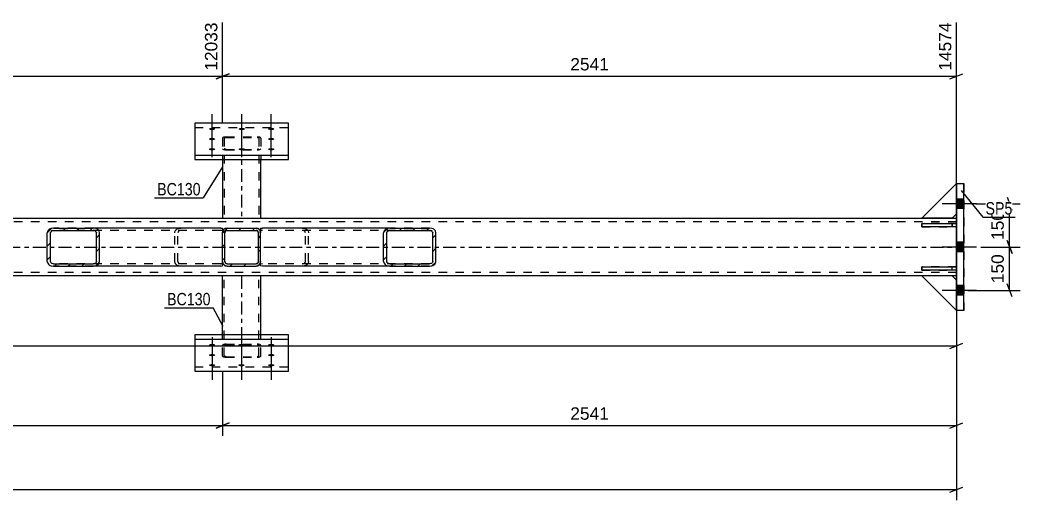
# Model space of a CAD drawing. Header units: millimetres. Extents: x -90 to 1099, y -612 to 229.
# Drawn here: x 752.7 to 983.5, y -396.7 to -285.8 of the extents above; entities that cross this region are included whole.
import ezdxf

# ---------------------------------------------------------------- set-up
doc = ezdxf.new("R2010")
doc.units = ezdxf.units.MM
doc.linetypes.add('DXK_LINE_DOT2', pattern=[3.9198, 1.9599, -1.9599])
doc.linetypes.add('DXK_LINE_DOT3', pattern=[5.9187, 2.979, -0.9799, 0.9799, -0.9799])
doc.styles.add('Arial', font='ARIAL.TTF', dxfattribs={"height": 0.2})
doc.styles.add('Arial Narrow', font='ARIALN.TTF', dxfattribs={"height": 0.2})

# ---------------------------------------------------------------- blocks, each defined once
blk = doc.blocks.new('Bolt-761555022-1799 - 1777')
at = {"linetype": 'Continuous'}
for points in [[(797.01, -360.61), (797.16, -360.62), (797.31, -360.63), (797.44, -360.66), (797.56, -360.69), (797.65, -360.74), (797.71, -360.79), (797.74, -360.84), (797.74, -360.89), (797.71, -360.94), (797.65, -360.99), (797.56, -361.03), (797.44, -361.07), (797.31, -361.09), (797.16, -361.11), (797.01, -361.11), (796.86, -361.11), (796.71, -361.09), (796.58, -361.07), (796.47, -361.03), (796.38, -360.99), (796.31, -360.94), (796.28, -360.89), (796.28, -360.84), (796.31, -360.79), (796.38, -360.74), (796.47, -360.69), (796.58, -360.66), (796.71, -360.63), (796.86, -360.62)], [(803.81, -360.61), (803.96, -360.62), (804.11, -360.63), (804.24, -360.66), (804.36, -360.69), (804.45, -360.74), (804.51, -360.79), (804.54, -360.84), (804.54, -360.89), (804.51, -360.94), (804.45, -360.99), (804.36, -361.03), (804.24, -361.07), (804.11, -361.09), (803.96, -361.11), (803.81, -361.11), (803.66, -361.11), (803.51, -361.09), (803.38, -361.07), (803.27, -361.03), (803.18, -360.99), (803.11, -360.94), (803.08, -360.89), (803.08, -360.84), (803.11, -360.79), (803.18, -360.74), (803.27, -360.69), (803.38, -360.66), (803.51, -360.63), (803.66, -360.62)], [(810.68, -360.61), (810.83, -360.62), (810.98, -360.63), (811.11, -360.66), (811.22, -360.69), (811.31, -360.74), (811.37, -360.79), (811.41, -360.84), (811.41, -360.89), (811.37, -360.94), (811.31, -360.99), (811.22, -361.03), (811.11, -361.07), (810.98, -361.09), (810.83, -361.11), (810.68, -361.11), (810.52, -361.11), (810.38, -361.09), (810.25, -361.07), (810.13, -361.03), (810.04, -360.99), (809.98, -360.94), (809.95, -360.89), (809.95, -360.84), (809.98, -360.79), (810.04, -360.74), (810.13, -360.69), (810.25, -360.66), (810.38, -360.63), (810.52, -360.62)], [(797.01, -362.96), (797.16, -362.97), (797.31, -362.98), (797.44, -363.01), (797.56, -363.04), (797.65, -363.09), (797.71, -363.13), (797.74, -363.18), (797.74, -363.24), (797.71, -363.29), (797.65, -363.34), (797.56, -363.38), (797.44, -363.41), (797.31, -363.44), (797.16, -363.46), (797.01, -363.46), (796.86, -363.46), (796.71, -363.44), (796.58, -363.41), (796.47, -363.38), (796.38, -363.34), (796.31, -363.29), (796.28, -363.24), (796.28, -363.18), (796.31, -363.13), (796.38, -363.09), (796.47, -363.04), (796.58, -363.01), (796.71, -362.98), (796.86, -362.97)], [(810.68, -362.96), (810.83, -362.97), (810.98, -362.98), (811.11, -363.01), (811.22, -363.04), (811.31, -363.09), (811.37, -363.13), (811.41, -363.18), (811.41, -363.24), (811.37, -363.29), (811.31, -363.34), (811.22, -363.38), (811.11, -363.41), (810.98, -363.44), (810.83, -363.46), (810.68, -363.46), (810.52, -363.46), (810.38, -363.44), (810.25, -363.41), (810.13, -363.38), (810.04, -363.34), (809.98, -363.29), (809.95, -363.24), (809.95, -363.18), (809.98, -363.13), (810.04, -363.09), (810.13, -363.04), (810.25, -363.01), (810.38, -362.98), (810.52, -362.97)], [(797.01, -365.29), (797.16, -365.29), (797.31, -365.31), (797.44, -365.33), (797.56, -365.37), (797.65, -365.41), (797.71, -365.46), (797.74, -365.51), (797.74, -365.56), (797.71, -365.61), (797.65, -365.66), (797.56, -365.7), (797.44, -365.74), (797.31, -365.77), (797.16, -365.78), (797.01, -365.79), (796.86, -365.78), (796.71, -365.77), (796.58, -365.74), (796.47, -365.7), (796.38, -365.66), (796.31, -365.61), (796.28, -365.56), (796.28, -365.51), (796.31, -365.46), (796.38, -365.41), (796.47, -365.37), (796.58, -365.33), (796.71, -365.31), (796.86, -365.29)], [(803.81, -365.29), (803.96, -365.29), (804.11, -365.31), (804.24, -365.33), (804.36, -365.37), (804.45, -365.41), (804.51, -365.46), (804.54, -365.51), (804.54, -365.56), (804.51, -365.61), (804.45, -365.66), (804.36, -365.7), (804.24, -365.74), (804.11, -365.77), (803.96, -365.78), (803.81, -365.79), (803.66, -365.78), (803.51, -365.77), (803.38, -365.74), (803.27, -365.7), (803.18, -365.66), (803.11, -365.61), (803.08, -365.56), (803.08, -365.51), (803.11, -365.46), (803.18, -365.41), (803.27, -365.37), (803.38, -365.33), (803.51, -365.31), (803.66, -365.29)], [(810.68, -365.29), (810.83, -365.29), (810.98, -365.31), (811.11, -365.33), (811.22, -365.37), (811.31, -365.41), (811.37, -365.46), (811.41, -365.51), (811.41, -365.56), (811.37, -365.61), (811.31, -365.66), (811.22, -365.7), (811.11, -365.74), (810.98, -365.77), (810.83, -365.78), (810.68, -365.79), (810.52, -365.78), (810.38, -365.77), (810.25, -365.74), (810.13, -365.7), (810.04, -365.66), (809.98, -365.61), (809.95, -365.56), (809.95, -365.51), (809.98, -365.46), (810.04, -365.41), (810.13, -365.37), (810.25, -365.33), (810.38, -365.31), (810.52, -365.29)]]:
    blk.add_hatch(color=1, dxfattribs=at).paths.add_polyline_path(points)
at = {"color": 1, "linetype": 'Continuous'}
for p, q in [((797.01, -359.05), (797.01, -364.25)), ((803.81, -359.05), (803.81, -364.25)), ((810.68, -359.05), (810.68, -364.25)), ((797.01, -361.39), (797.01, -366.59)), ((810.68, -361.39), (810.68, -366.59)), ((797.01, -363.72), (797.01, -368.92)), ((803.81, -363.72), (803.81, -368.92)), ((810.68, -363.72), (810.68, -368.92))]:
    blk.add_line(p, q, dxfattribs=at)
blk = doc.blocks.new('Part-761555022-1851 - 1777')
at = {"color": 2, "linetype": 'Continuous'}
for p, q in [((799.44, -358.49), (799.44, -344.91)), ((808.24, -358.49), (808.24, -344.91))]:
    blk.add_line(p, q, dxfattribs=at)
at = {"color": 7, "linetype": 'DXK_LINE_DOT2'}
for p, q in [((808.24, -344.91), (799.44, -344.91)), ((799.84, -363.43), (799.84, -344.91)), ((807.84, -363.43), (807.84, -344.91)), ((799.44, -363.43), (799.44, -358.49)), ((808.24, -363.43), (808.24, -358.49)), ((799.5, -360.86), (799.44, -360.97)), ((799.68, -360.77), (799.5, -360.86)), ((799.94, -360.71), (799.68, -360.77)), ((799.84, -360.97), (799.87, -360.91)), ((799.87, -360.91), (799.96, -360.87)), ((800.24, -360.69), (799.94, -360.71)), ((799.96, -360.87), (800.09, -360.84)), ((800.09, -360.84), (800.24, -360.83)), ((800.24, -360.69), (807.44, -360.69)), ((800.24, -360.83), (807.44, -360.83)), ((807.75, -360.71), (807.44, -360.69)), ((807.44, -360.83), (807.6, -360.84)), ((807.6, -360.84), (807.73, -360.87)), ((807.73, -360.87), (807.81, -360.91)), ((808.01, -360.77), (807.75, -360.71)), ((807.81, -360.91), (807.84, -360.97)), ((808.18, -360.86), (808.01, -360.77)), ((808.24, -360.97), (808.18, -360.86)), ((799.44, -363.43), (799.5, -363.53)), ((799.5, -363.53), (799.68, -363.62)), ((799.68, -363.62), (799.94, -363.68)), ((799.87, -363.48), (799.84, -363.43)), ((799.96, -363.53), (799.87, -363.48)), ((799.94, -363.68), (800.24, -363.7)), ((800.09, -363.56), (799.96, -363.53)), ((800.24, -363.57), (800.09, -363.56)), ((800.24, -363.57), (807.44, -363.57)), ((800.24, -363.7), (807.44, -363.7)), ((807.6, -363.56), (807.44, -363.57)), ((807.44, -363.7), (807.75, -363.68)), ((807.73, -363.53), (807.6, -363.56)), ((807.81, -363.48), (807.73, -363.53)), ((807.75, -363.68), (808.01, -363.62)), ((807.84, -363.43), (807.81, -363.48)), ((808.01, -363.62), (808.18, -363.53)), ((808.18, -363.53), (808.24, -363.43))]:
    blk.add_line(p, q, dxfattribs=at)
at = {"color": 7, "linetype": 'DXK_LINE_DOT3'}
blk.add_line((803.84, -344.91), (803.84, -362.2), dxfattribs=at)
blk = doc.blocks.new('Part-761555022-1926 - 1777')
at = {"color": 2, "linetype": 'Continuous'}
for p, q in [((814.68, -309.58), (793.01, -309.58)), ((793.01, -309.58), (793.01, -317.99)), ((814.68, -317.99), (814.68, -309.58)), ((793.01, -316.99), (814.68, -316.99)), ((793.01, -317.99), (814.68, -317.99))]:
    blk.add_line(p, q, dxfattribs=at)
at = {"color": 7, "linetype": 'DXK_LINE_DOT2'}
blk.add_line((793.01, -310.58), (814.68, -310.58), dxfattribs=at)
blk = doc.blocks.new('Part-761555022-1935 - 1777')
at = {"color": 2, "linetype": 'Continuous'}
for p, q in [((967.84, -344.91), (960.84, -344.91)), ((960.84, -344.91), (968.84, -352.91)), ((968.84, -345.91), (967.84, -344.91))]:
    blk.add_line(p, q, dxfattribs=at)
at = {"color": 7, "linetype": 'DXK_LINE_DOT2'}
for p, q in [((968.84, -345.91), (968.84, -345.91)), ((968.84, -345.91), (968.84, -345.91)), ((968.84, -352.91), (968.84, -345.91)), ((968.84, -352.91), (968.84, -352.91)), ((968.84, -352.91), (968.84, -352.91))]:
    blk.add_line(p, q, dxfattribs=at)
blk = doc.blocks.new('Bolt-761555022-1809 - 1777')
at = {"linetype": 'Continuous'}
for points in [[(968.84, -327.14), (968.84, -329.34), (970.51, -329.34), (970.51, -327.14)], [(968.84, -327.14), (968.84, -329.34), (970.51, -329.34), (970.51, -327.14)], [(968.84, -327.14), (968.84, -329.34), (970.51, -329.34), (970.51, -327.14)], [(968.84, -327.14), (968.84, -329.34), (970.51, -329.34), (970.51, -327.14)], [(968.84, -337.14), (968.84, -339.34), (970.51, -339.34), (970.51, -337.14)], [(968.84, -337.14), (968.84, -339.34), (970.51, -339.34), (970.51, -337.14)], [(968.84, -347.14), (968.84, -349.34), (970.51, -349.34), (970.51, -347.14)], [(968.84, -347.14), (968.84, -349.34), (970.51, -349.34), (970.51, -347.14)], [(968.84, -347.14), (968.84, -349.34), (970.51, -349.34), (970.51, -347.14)], [(968.84, -347.14), (968.84, -349.34), (970.51, -349.34), (970.51, -347.14)]]:
    blk.add_hatch(color=1, dxfattribs=at).paths.add_polyline_path(points)
at = {"color": 1, "linetype": 'Continuous'}
for p, q in [((970.51, -327.14), (968.84, -327.14)), ((970.51, -327.14), (968.84, -327.14)), ((970.51, -327.14), (968.84, -327.14)), ((970.51, -327.14), (968.84, -327.14)), ((973.44, -328.24), (965.51, -328.24)), ((973.44, -328.24), (965.51, -328.24)), ((973.44, -328.24), (965.51, -328.24)), ((973.44, -328.24), (965.51, -328.24)), ((970.51, -329.34), (968.84, -329.34)), ((970.51, -329.34), (968.84, -329.34)), ((970.51, -329.34), (968.84, -329.34)), ((970.51, -329.34), (968.84, -329.34)), ((973.44, -338.24), (965.51, -338.24)), ((973.44, -338.24), (965.51, -338.24)), ((970.51, -337.14), (968.84, -337.14)), ((970.51, -337.14), (968.84, -337.14)), ((970.51, -339.34), (968.84, -339.34)), ((970.51, -339.34), (968.84, -339.34)), ((973.44, -348.24), (965.51, -348.24)), ((973.44, -348.24), (965.51, -348.24)), ((973.44, -348.24), (965.51, -348.24)), ((973.44, -348.24), (965.51, -348.24)), ((970.51, -347.14), (968.84, -347.14)), ((970.51, -347.14), (968.84, -347.14)), ((970.51, -347.14), (968.84, -347.14)), ((970.51, -347.14), (968.84, -347.14)), ((970.51, -349.34), (968.84, -349.34)), ((970.51, -349.34), (968.84, -349.34)), ((970.51, -349.34), (968.84, -349.34)), ((970.51, -349.34), (968.84, -349.34))]:
    blk.add_line(p, q, dxfattribs=at)
blk = doc.blocks.new('Part-761555022-1939 - 1777')
at = {"color": 7, "linetype": 'DXK_LINE_DOT2'}
for p, q in [((968.84, -342.79), (960.84, -342.79)), ((960.84, -342.79), (960.84, -343.59)), ((960.84, -343.59), (968.84, -343.59)), ((967.84, -343.59), (967.84, -342.79)), ((968.84, -343.59), (968.84, -342.79))]:
    blk.add_line(p, q, dxfattribs=at)
blk = doc.blocks.new('Part-761555022-1943 - 1777')
at = {"color": 7, "linetype": 'DXK_LINE_DOT2'}
for p, q in [((960.84, -331.52), (968.84, -323.52)), ((968.84, -323.52), (968.84, -330.52)), ((967.84, -331.52), (960.84, -331.52)), ((968.84, -330.52), (967.84, -331.52))]:
    blk.add_line(p, q, dxfattribs=at)
blk = doc.blocks.new('Part-761555022-1946 - 1777')
at = {"color": 2, "linetype": 'Continuous'}
for p, q in [((960.84, -331.52), (968.84, -323.52)), ((968.84, -323.52), (968.84, -323.58)), ((967.84, -331.52), (960.84, -331.52)), ((968.84, -330.52), (967.84, -331.52))]:
    blk.add_line(p, q, dxfattribs=at)
at = {"color": 7, "linetype": 'DXK_LINE_DOT2'}
for q in [(968.84, -323.58), (968.84, -330.52), (968.84, -330.52)]:
    blk.add_line((968.84, -330.52), q, dxfattribs=at)
blk = doc.blocks.new('Part-761555022-1883 - 1777')
at = {"linetype": 'Continuous'}
h = blk.add_hatch(dxfattribs=at)
h.set_pattern_fill('', scale=0.7, style=0, pattern_type=0)
h.set_pattern_definition([(45, (770.1618, -342.5605), (-1.57154, 1.57154), [])])
h.paths.add_polyline_path([(769.6, -342.64), (770.16, -342.56), (770.64, -342.33), (770.95, -341.98), (771.07, -341.58), (771.07, -334.91), (770.95, -334.5), (770.64, -334.15), (770.16, -333.92), (769.6, -333.84), (760.45, -333.84), (759.89, -333.92), (759.41, -334.15), (759.1, -334.5), (758.99, -334.91), (758.99, -341.58), (759.1, -341.98), (759.41, -342.33), (759.89, -342.56), (760.45, -342.64)])
h.paths.add_polyline_path([(760.17, -342.07), (759.93, -341.95), (759.77, -341.78), (759.72, -341.58), (759.72, -334.91), (759.77, -334.7), (759.93, -334.53), (760.17, -334.42), (760.45, -334.38), (769.6, -334.38), (769.88, -334.42), (770.12, -334.53), (770.28, -334.7), (770.33, -334.91), (770.33, -341.58), (770.28, -341.78), (770.12, -341.95), (769.88, -342.07), (769.6, -342.11), (760.45, -342.11)])
at = {"color": 2, "linetype": 'Continuous'}
for p, q in [((759.1, -334.5), (758.99, -334.91)), ((760.45, -333.84), (759.89, -333.92)), ((760.17, -334.42), (760.45, -334.38)), ((760.45, -333.84), (769.6, -333.84)), ((760.45, -334.38), (769.6, -334.38)), ((799.01, -333.84), (769.6, -333.84)), ((770.16, -333.92), (769.6, -333.84)), ((769.6, -334.38), (769.88, -334.42)), ((771.07, -334.91), (770.95, -334.5)), ((799.01, -333.84), (799.43, -333.9)), ((799.43, -333.9), (799.43, -333.92)), ((799.43, -333.92), (799.43, -334.15)), ((799.43, -334.15), (799.43, -334.91)), ((758.99, -341.58), (758.99, -334.91)), ((759.72, -334.91), (759.77, -334.7)), ((759.72, -341.58), (759.72, -334.91)), ((770.28, -334.7), (770.33, -334.91)), ((770.33, -341.58), (770.33, -334.91)), ((771.07, -341.58), (771.07, -334.91)), ((758.99, -341.58), (759.1, -341.98)), ((759.77, -341.78), (759.72, -341.58)), ((770.33, -341.58), (770.28, -341.78)), ((770.95, -341.98), (771.07, -341.58)), ((799.43, -342.58), (799.43, -341.58)), ((759.89, -342.56), (760.45, -342.64)), ((760.45, -342.11), (760.17, -342.07)), ((760.45, -342.11), (769.6, -342.11)), ((760.45, -342.64), (769.6, -342.64)), ((769.88, -342.07), (769.6, -342.11)), ((769.6, -342.64), (770.16, -342.56)), ((799.01, -342.64), (769.6, -342.64)), ((799.01, -342.64), (799.43, -342.58))]:
    blk.add_line(p, q, dxfattribs=at)
at = {"color": 7, "linetype": 'DXK_LINE_DOT2'}
for p, q in [((769.6, -333.84), (760.45, -333.84)), ((799.01, -334.38), (760.45, -334.38)), ((788.39, -334.91), (788.5, -334.5)), ((789.29, -333.92), (789.85, -333.84)), ((789.85, -334.38), (789.57, -334.42)), ((799.29, -334.42), (799.01, -334.38)), ((799.43, -334.49), (799.29, -334.42)), ((799.43, -334.15), (799.43, -334.49)), ((799.43, -341.58), (799.43, -334.5)), ((788.39, -341.58), (788.39, -334.91)), ((789.18, -334.7), (789.12, -334.91)), ((789.12, -341.58), (789.12, -334.91)), ((788.5, -341.98), (788.39, -341.58)), ((789.12, -341.58), (789.18, -341.78)), ((799.01, -342.11), (760.45, -342.11)), ((769.6, -342.64), (760.45, -342.64)), ((789.85, -342.64), (789.29, -342.56)), ((789.57, -342.07), (789.85, -342.11)), ((799.01, -342.11), (799.29, -342.07)), ((799.29, -342.07), (799.43, -342))]:
    blk.add_line(p, q, dxfattribs=at)
at = {"color": 2, "linetype": 'Continuous'}
for centre, radius, start, end in [((760.23, -335.22), 1.34, 104.5547, 147.5896), ((760.34, -335.06), 0.668, 104.5547, 147.5896), ((769.71, -335.06), 0.668, 32.4104, 75.4453), ((769.83, -335.22), 1.34, 32.4104, 75.4453), ((760.23, -341.27), 1.34, 212.4104, 255.4453), ((760.34, -341.42), 0.668, 212.4104, 255.4453), ((769.71, -341.42), 0.668, 284.5547, 327.5896), ((769.83, -341.27), 1.34, 284.5547, 327.5896)]:
    blk.add_arc(centre, radius, start, end, dxfattribs=at)
at = {"color": 7, "linetype": 'DXK_LINE_DOT2'}
for centre, radius, start, end in [((789.63, -335.22), 1.34, 104.5547, 147.5896), ((789.74, -335.06), 0.668, 104.5547, 147.5896), ((789.63, -341.27), 1.34, 212.4104, 255.4453), ((789.74, -341.42), 0.668, 212.4104, 255.4453)]:
    blk.add_arc(centre, radius, start, end, dxfattribs=at)
blk = doc.blocks.new('Bolt-761555022-1819 - 1777')
at = {"linetype": 'Continuous'}
for points in [[(797.01, -311.2), (796.86, -311.19), (796.71, -311.18), (796.58, -311.15), (796.47, -311.11), (796.38, -311.07), (796.31, -311.02), (796.28, -310.97), (796.28, -310.92), (796.31, -310.87), (796.38, -310.82), (796.47, -310.78), (796.58, -310.74), (796.71, -310.72), (796.86, -310.7), (797.01, -310.7), (797.16, -310.7), (797.31, -310.72), (797.44, -310.74), (797.56, -310.78), (797.65, -310.82), (797.71, -310.87), (797.74, -310.92), (797.74, -310.97), (797.71, -311.02), (797.65, -311.07), (797.56, -311.11), (797.44, -311.15), (797.31, -311.18), (797.16, -311.19)], [(803.88, -311.2), (803.72, -311.19), (803.58, -311.18), (803.45, -311.15), (803.33, -311.11), (803.24, -311.07), (803.18, -311.02), (803.15, -310.97), (803.15, -310.92), (803.18, -310.87), (803.24, -310.82), (803.33, -310.78), (803.45, -310.74), (803.58, -310.72), (803.72, -310.7), (803.88, -310.7), (804.03, -310.7), (804.18, -310.72), (804.31, -310.74), (804.42, -310.78), (804.51, -310.82), (804.57, -310.87), (804.61, -310.92), (804.61, -310.97), (804.57, -311.02), (804.51, -311.07), (804.42, -311.11), (804.31, -311.15), (804.18, -311.18), (804.03, -311.19)], [(810.68, -311.2), (810.52, -311.19), (810.38, -311.18), (810.25, -311.15), (810.13, -311.11), (810.04, -311.07), (809.98, -311.02), (809.95, -310.97), (809.95, -310.92), (809.98, -310.87), (810.04, -310.82), (810.13, -310.78), (810.25, -310.74), (810.38, -310.72), (810.52, -310.7), (810.68, -310.7), (810.83, -310.7), (810.98, -310.72), (811.11, -310.74), (811.22, -310.78), (811.31, -310.82), (811.37, -310.87), (811.41, -310.92), (811.41, -310.97), (811.37, -311.02), (811.31, -311.07), (811.22, -311.11), (811.11, -311.15), (810.98, -311.18), (810.83, -311.19)], [(797.01, -313.52), (796.86, -313.52), (796.71, -313.5), (796.58, -313.48), (796.47, -313.44), (796.38, -313.4), (796.31, -313.35), (796.28, -313.3), (796.28, -313.25), (796.31, -313.19), (796.38, -313.15), (796.47, -313.1), (796.58, -313.07), (796.71, -313.04), (796.86, -313.03), (797.01, -313.02), (797.16, -313.03), (797.31, -313.04), (797.44, -313.07), (797.56, -313.1), (797.65, -313.15), (797.71, -313.19), (797.74, -313.25), (797.74, -313.3), (797.71, -313.35), (797.65, -313.4), (797.56, -313.44), (797.44, -313.48), (797.31, -313.5), (797.16, -313.52)], [(810.68, -313.52), (810.52, -313.52), (810.38, -313.5), (810.25, -313.48), (810.13, -313.44), (810.04, -313.4), (809.98, -313.35), (809.95, -313.3), (809.95, -313.25), (809.98, -313.19), (810.04, -313.15), (810.13, -313.1), (810.25, -313.07), (810.38, -313.04), (810.52, -313.03), (810.68, -313.02), (810.83, -313.03), (810.98, -313.04), (811.11, -313.07), (811.22, -313.1), (811.31, -313.15), (811.37, -313.19), (811.41, -313.25), (811.41, -313.3), (811.37, -313.35), (811.31, -313.4), (811.22, -313.44), (811.11, -313.48), (810.98, -313.5), (810.83, -313.52)], [(797.01, -315.87), (796.86, -315.87), (796.71, -315.85), (796.58, -315.82), (796.47, -315.79), (796.38, -315.75), (796.31, -315.7), (796.28, -315.65), (796.28, -315.59), (796.31, -315.54), (796.38, -315.5), (796.47, -315.45), (796.58, -315.42), (796.71, -315.39), (796.86, -315.38), (797.01, -315.37), (797.16, -315.38), (797.31, -315.39), (797.44, -315.42), (797.56, -315.45), (797.65, -315.5), (797.71, -315.54), (797.74, -315.59), (797.74, -315.65), (797.71, -315.7), (797.65, -315.75), (797.56, -315.79), (797.44, -315.82), (797.31, -315.85), (797.16, -315.87)], [(803.88, -315.87), (803.72, -315.87), (803.58, -315.85), (803.45, -315.82), (803.33, -315.79), (803.24, -315.75), (803.18, -315.7), (803.15, -315.65), (803.15, -315.59), (803.18, -315.54), (803.24, -315.5), (803.33, -315.45), (803.45, -315.42), (803.58, -315.39), (803.72, -315.38), (803.88, -315.37), (804.03, -315.38), (804.18, -315.39), (804.31, -315.42), (804.42, -315.45), (804.51, -315.5), (804.57, -315.54), (804.61, -315.59), (804.61, -315.65), (804.57, -315.7), (804.51, -315.75), (804.42, -315.79), (804.31, -315.82), (804.18, -315.85), (804.03, -315.87)], [(810.68, -315.87), (810.52, -315.87), (810.38, -315.85), (810.25, -315.82), (810.13, -315.79), (810.04, -315.75), (809.98, -315.7), (809.95, -315.65), (809.95, -315.59), (809.98, -315.54), (810.04, -315.5), (810.13, -315.45), (810.25, -315.42), (810.38, -315.39), (810.52, -315.38), (810.68, -315.37), (810.83, -315.38), (810.98, -315.39), (811.11, -315.42), (811.22, -315.45), (811.31, -315.5), (811.37, -315.54), (811.41, -315.59), (811.41, -315.65), (811.37, -315.7), (811.31, -315.75), (811.22, -315.79), (811.11, -315.82), (810.98, -315.85), (810.83, -315.87)]]:
    blk.add_hatch(color=1, dxfattribs=at).paths.add_polyline_path(points)
at = {"color": 1, "linetype": 'Continuous'}
for p, q in [((797.01, -312.76), (797.01, -307.56)), ((803.88, -312.76), (803.88, -307.56)), ((810.68, -312.76), (810.68, -307.56)), ((797.01, -315.09), (797.01, -309.89)), ((810.68, -315.09), (810.68, -309.89)), ((797.01, -317.44), (797.01, -312.24)), ((803.88, -317.44), (803.88, -312.24)), ((810.68, -317.44), (810.68, -312.24))]:
    blk.add_line(p, q, dxfattribs=at)
blk = doc.blocks.new('Part-761555022-1836 - 1777')
at = {"color": 7, "linetype": 'DXK_LINE_DOT2'}
for p, q in [((799.5, -312.95), (799.44, -313.05)), ((799.44, -313.05), (799.44, -317.99)), ((799.68, -312.86), (799.5, -312.95)), ((799.94, -312.8), (799.68, -312.86)), ((799.84, -313.05), (799.87, -313)), ((799.84, -313.05), (799.84, -331.58)), ((799.87, -313), (799.96, -312.96)), ((800.24, -312.78), (799.94, -312.8)), ((799.96, -312.96), (800.09, -312.93)), ((800.09, -312.93), (800.24, -312.92)), ((800.24, -312.78), (807.44, -312.78)), ((800.24, -312.92), (807.44, -312.92)), ((807.75, -312.8), (807.44, -312.78)), ((807.44, -312.92), (807.6, -312.93)), ((807.6, -312.93), (807.73, -312.96)), ((807.73, -312.96), (807.81, -313)), ((808.01, -312.86), (807.75, -312.8)), ((807.81, -313), (807.84, -313.05)), ((807.84, -313.05), (807.84, -331.58)), ((808.18, -312.95), (808.01, -312.86)), ((808.24, -313.05), (808.18, -312.95)), ((808.24, -313.05), (808.24, -317.99)), ((799.44, -315.52), (799.5, -315.62)), ((799.5, -315.62), (799.68, -315.71)), ((799.68, -315.71), (799.94, -315.77)), ((799.87, -315.57), (799.84, -315.52)), ((799.96, -315.61), (799.87, -315.57)), ((799.94, -315.77), (800.24, -315.79)), ((800.09, -315.64), (799.96, -315.61)), ((800.24, -315.65), (800.09, -315.64)), ((800.24, -315.65), (807.44, -315.65)), ((800.24, -315.79), (807.44, -315.79)), ((807.6, -315.64), (807.44, -315.65)), ((807.44, -315.79), (807.75, -315.77)), ((807.73, -315.61), (807.6, -315.64)), ((807.81, -315.57), (807.73, -315.61)), ((807.75, -315.77), (808.01, -315.71)), ((807.84, -315.52), (807.81, -315.57)), ((808.01, -315.71), (808.18, -315.62)), ((808.18, -315.62), (808.24, -315.52)), ((799.44, -331.58), (808.24, -331.58))]:
    blk.add_line(p, q, dxfattribs=at)
at = {"color": 7, "linetype": 'DXK_LINE_DOT3'}
blk.add_line((803.84, -314.29), (803.84, -331.58), dxfattribs=at)
at = {"color": 2, "linetype": 'Continuous'}
for p, q in [((799.44, -317.99), (799.44, -331.58)), ((808.24, -331.58), (808.24, -317.99))]:
    blk.add_line(p, q, dxfattribs=at)
blk = doc.blocks.new('Part-761555022-1844 - 1777')
at = {"linetype": 'Continuous'}
h = blk.add_hatch(dxfattribs=at)
h.set_pattern_fill('', scale=0.7, style=0, pattern_type=0)
h.set_pattern_definition([(45, (807.5758, -342.5605), (-1.57154, 1.57154), [])])
h.paths.add_polyline_path([(807.17, -342.64), (807.58, -342.56), (807.92, -342.33), (808.15, -341.98), (808.23, -341.58), (808.23, -334.91), (808.15, -334.5), (807.92, -334.15), (807.58, -333.92), (807.17, -333.84), (800.5, -333.84), (800.09, -333.92), (799.75, -334.15), (799.52, -334.5), (799.43, -334.91), (799.43, -341.58), (799.52, -341.98), (799.75, -342.33), (800.09, -342.56), (800.5, -342.64)])
h.paths.add_polyline_path([(800.3, -342.07), (800.12, -341.95), (800.01, -341.78), (799.97, -341.58), (799.97, -334.91), (800.01, -334.7), (800.12, -334.53), (800.3, -334.42), (800.5, -334.38), (807.17, -334.38), (807.37, -334.42), (807.54, -334.53), (807.66, -334.7), (807.7, -334.91), (807.7, -341.58), (807.66, -341.78), (807.54, -341.95), (807.37, -342.07), (807.17, -342.11), (800.5, -342.11)])
at = {"color": 7, "linetype": 'DXK_LINE_DOT2'}
for p, q in [((799.43, -334.91), (799.52, -334.5)), ((800.09, -333.92), (800.5, -333.84)), ((800.5, -334.38), (800.3, -334.42)), ((800.5, -333.84), (807.17, -333.84)), ((800.5, -334.38), (807.17, -334.38)), ((807.17, -333.84), (807.58, -333.92)), ((807.37, -334.42), (807.17, -334.38)), ((808.15, -334.5), (808.23, -334.91)), ((799.43, -341.58), (799.43, -334.91)), ((800.01, -334.7), (799.97, -334.91)), ((799.97, -341.58), (799.97, -334.91)), ((807.7, -334.91), (807.66, -334.7)), ((807.7, -341.58), (807.7, -334.91)), ((808.23, -341.58), (808.23, -334.91)), ((799.52, -341.98), (799.43, -341.58)), ((799.97, -341.58), (800.01, -341.78)), ((807.66, -341.78), (807.7, -341.58)), ((808.23, -341.58), (808.15, -341.98)), ((800.5, -342.64), (800.09, -342.56)), ((800.3, -342.07), (800.5, -342.11)), ((800.5, -342.11), (807.17, -342.11)), ((800.5, -342.64), (807.17, -342.64)), ((807.17, -342.11), (807.37, -342.07)), ((807.58, -342.56), (807.17, -342.64))]:
    blk.add_line(p, q, dxfattribs=at)
at = {"color": 2, "linetype": 'Continuous'}
for p, q in [((799.52, -334.5), (799.43, -334.91)), ((800.5, -333.84), (800.09, -333.92)), ((800.3, -334.42), (800.5, -334.38)), ((800.5, -333.84), (807.17, -333.84)), ((800.5, -334.38), (807.17, -334.38)), ((807.58, -333.92), (807.17, -333.84)), ((807.17, -334.38), (807.37, -334.42)), ((808.23, -334.91), (808.15, -334.5)), ((799.43, -341.58), (799.43, -334.91)), ((799.97, -334.91), (800.01, -334.7)), ((799.97, -341.58), (799.97, -334.91)), ((807.66, -334.7), (807.7, -334.91)), ((807.7, -341.58), (807.7, -334.91)), ((808.23, -341.58), (808.23, -334.91)), ((799.43, -341.58), (799.52, -341.98)), ((800.01, -341.78), (799.97, -341.58)), ((807.7, -341.58), (807.66, -341.78)), ((808.15, -341.98), (808.23, -341.58)), ((800.09, -342.56), (800.5, -342.64)), ((800.5, -342.11), (800.3, -342.07)), ((800.5, -342.11), (807.17, -342.11)), ((800.5, -342.64), (807.17, -342.64)), ((807.37, -342.07), (807.17, -342.11)), ((807.17, -342.64), (807.58, -342.56))]:
    blk.add_line(p, q, dxfattribs=at)
at = {"color": 7, "linetype": 'DXK_LINE_DOT2'}
for centre, radius, start, end in [((800.5, -334.91), 1.07, 112.5, 157.5), ((800.5, -334.91), 0.533, 112.5, 157.5), ((807.17, -334.91), 0.533, 22.5, 67.5), ((807.17, -334.91), 1.07, 22.5, 67.5), ((800.5, -341.58), 1.07, 202.5, 247.5), ((800.5, -341.58), 0.533, 202.5, 247.5), ((807.17, -341.58), 0.533, 292.5, 337.5), ((807.17, -341.58), 1.07, 292.5, 337.5)]:
    blk.add_arc(centre, radius, start, end, dxfattribs=at)
at = {"color": 2, "linetype": 'Continuous'}
for centre, radius, start, end in [((800.5, -334.91), 1.07, 112.5, 157.5), ((800.5, -334.91), 0.533, 112.5, 157.5), ((807.17, -334.91), 0.533, 22.5, 67.5), ((807.17, -334.91), 1.07, 22.5, 67.5), ((800.5, -341.58), 1.07, 202.5, 247.5), ((800.5, -341.58), 0.533, 202.5, 247.5), ((807.17, -341.58), 0.533, 292.5, 337.5), ((807.17, -341.58), 1.07, 292.5, 337.5)]:
    blk.add_arc(centre, radius, start, end, dxfattribs=at)
blk = doc.blocks.new('Part-761555022-1909 - 1777')
at = {"color": 2, "linetype": 'Continuous'}
for p, q in [((814.68, -358.49), (793.01, -358.49)), ((793.01, -358.49), (793.01, -366.9)), ((793.01, -359.49), (814.68, -359.49)), ((814.68, -366.9), (814.68, -358.49)), ((793.01, -366.9), (814.68, -366.9))]:
    blk.add_line(p, q, dxfattribs=at)
at = {"color": 7, "linetype": 'DXK_LINE_DOT2'}
blk.add_line((793.01, -365.9), (814.68, -365.9), dxfattribs=at)
blk = doc.blocks.new('Part-761555022-1940 - 1777')
at = {"color": 7, "linetype": 'DXK_LINE_DOT2'}
for p, q in [((968.84, -332.79), (960.84, -332.79)), ((960.84, -332.79), (960.84, -333.59)), ((960.84, -333.59), (968.84, -333.59)), ((967.84, -332.79), (967.84, -333.59)), ((968.84, -333.59), (968.84, -332.79))]:
    blk.add_line(p, q, dxfattribs=at)
blk = doc.blocks.new('Part-761555022-1876 - 1777')
at = {"color": 2, "linetype": 'Continuous'}
for p, q in [((968.84, -332.79), (968.84, -323.58)), ((968.84, -323.58), (970.51, -323.58)), ((970.51, -352.91), (970.51, -323.58)), ((968.84, -342.79), (968.84, -333.59)), ((968.84, -352.91), (968.84, -343.59)), ((970.51, -352.91), (968.84, -352.91))]:
    blk.add_line(p, q, dxfattribs=at)
at = {"color": 7, "linetype": 'DXK_LINE_DOT2'}
for p, q in [((970.51, -323.58), (970.51, -352.91)), ((968.84, -332.79), (968.84, -333.59)), ((968.84, -343.59), (968.84, -342.79))]:
    blk.add_line(p, q, dxfattribs=at)
blk = doc.blocks.new('Part-761555022-1899 - 1777')
at = {"linetype": 'Continuous'}
h = blk.add_hatch(dxfattribs=at)
h.set_pattern_fill('', scale=0.7, style=0, pattern_type=0)
h.set_pattern_definition([(45, (847.7792, -342.5605), (-1.57154, 1.57154), [])])
h.paths.add_polyline_path([(847.22, -342.64), (847.78, -342.56), (848.25, -342.33), (848.57, -341.98), (848.68, -341.58), (848.68, -334.91), (848.57, -334.5), (848.25, -334.15), (847.78, -333.92), (847.22, -333.84), (838.07, -333.84), (837.51, -333.92), (837.03, -334.15), (836.71, -334.5), (836.6, -334.91), (836.6, -341.58), (836.71, -341.98), (837.03, -342.33), (837.51, -342.56), (838.07, -342.64)])
h.paths.add_polyline_path([(837.79, -342.07), (837.55, -341.95), (837.39, -341.78), (837.34, -341.58), (837.34, -334.91), (837.39, -334.7), (837.55, -334.53), (837.79, -334.42), (838.07, -334.38), (847.22, -334.38), (847.5, -334.42), (847.74, -334.53), (847.9, -334.7), (847.95, -334.91), (847.95, -341.58), (847.9, -341.78), (847.74, -341.95), (847.5, -342.07), (847.22, -342.11), (838.07, -342.11)])
at = {"color": 2, "linetype": 'Continuous'}
for p, q in [((808.23, -333.9), (808.66, -333.84)), ((808.23, -333.9), (808.23, -334.91)), ((838.07, -333.84), (808.66, -333.84)), ((836.71, -334.5), (836.6, -334.91)), ((838.07, -333.84), (837.51, -333.92)), ((837.79, -334.42), (838.07, -334.38)), ((838.07, -333.84), (847.22, -333.84)), ((838.07, -334.38), (847.22, -334.38)), ((847.78, -333.92), (847.22, -333.84)), ((847.22, -334.38), (847.5, -334.42)), ((848.68, -334.91), (848.57, -334.5)), ((836.6, -341.58), (836.6, -334.91)), ((837.34, -334.91), (837.39, -334.7)), ((837.34, -341.58), (837.34, -334.91)), ((847.9, -334.7), (847.95, -334.91)), ((847.95, -341.58), (847.95, -334.91)), ((848.68, -341.58), (848.68, -334.91)), ((808.23, -342.56), (808.23, -341.58)), ((836.6, -341.58), (836.71, -341.98)), ((837.39, -341.78), (837.34, -341.58)), ((847.95, -341.58), (847.9, -341.78)), ((848.57, -341.98), (848.68, -341.58)), ((808.23, -342.58), (808.23, -342.56)), ((808.66, -342.64), (808.23, -342.58)), ((838.07, -342.64), (808.66, -342.64)), ((837.51, -342.56), (838.07, -342.64)), ((838.07, -342.11), (837.79, -342.07)), ((838.07, -342.11), (847.22, -342.11)), ((838.07, -342.64), (847.22, -342.64)), ((847.5, -342.07), (847.22, -342.11)), ((847.22, -342.64), (847.78, -342.56))]:
    blk.add_line(p, q, dxfattribs=at)
at = {"color": 7, "linetype": 'DXK_LINE_DOT2'}
for p, q in [((808.23, -333.9), (808.23, -334.49)), ((808.38, -334.42), (808.23, -334.49)), ((808.66, -334.38), (808.38, -334.42)), ((847.22, -334.38), (808.66, -334.38)), ((817.81, -333.84), (818.37, -333.92)), ((818.09, -334.42), (817.81, -334.38)), ((819.17, -334.5), (819.28, -334.91)), ((847.22, -333.84), (838.07, -333.84)), ((808.23, -342.33), (808.23, -334.91)), ((818.55, -334.91), (818.49, -334.7)), ((818.55, -341.58), (818.55, -334.91)), ((819.28, -341.58), (819.28, -334.91)), ((818.49, -341.78), (818.55, -341.58)), ((819.28, -341.58), (819.17, -341.98)), ((808.23, -342), (808.38, -342.07)), ((808.38, -342.07), (808.66, -342.11)), ((847.22, -342.11), (808.66, -342.11)), ((817.81, -342.11), (818.09, -342.07)), ((818.37, -342.56), (817.81, -342.64)), ((847.22, -342.64), (838.07, -342.64))]:
    blk.add_line(p, q, dxfattribs=at)
for centre, radius, start, end in [((817.93, -335.06), 0.668, 32.4105, 75.4453), ((818.04, -335.22), 1.34, 32.4105, 75.4453), ((817.93, -341.42), 0.668, 284.5547, 327.5895), ((818.04, -341.27), 1.34, 284.5547, 327.5895)]:
    blk.add_arc(centre, radius, start, end, dxfattribs=at)
at = {"color": 2, "linetype": 'Continuous'}
for centre, radius, start, end in [((837.84, -335.22), 1.34, 104.5547, 147.5895), ((837.96, -335.06), 0.668, 104.5547, 147.5895), ((847.33, -335.06), 0.668, 32.4105, 75.4453), ((847.44, -335.22), 1.34, 32.4105, 75.4453), ((837.84, -341.27), 1.34, 212.4105, 255.4453), ((837.96, -341.42), 0.668, 212.4105, 255.4453), ((847.33, -341.42), 0.668, 284.5547, 327.5895), ((847.44, -341.27), 1.34, 284.5547, 327.5895)]:
    blk.add_arc(centre, radius, start, end, dxfattribs=at)
blk = doc.blocks.new('Part-761555022-1929 - 1777')
at = {"color": 7, "linetype": 'DXK_LINE_DOT2'}
for p, q in [((960.84, -331.52), (968.84, -323.52)), ((968.84, -323.52), (968.84, -330.52)), ((967.84, -331.52), (960.84, -331.52)), ((968.84, -330.52), (967.84, -331.52))]:
    blk.add_line(p, q, dxfattribs=at)
blk = doc.blocks.new('Part-761555022-1932 - 1777')
at = {"color": 7, "linetype": 'DXK_LINE_DOT2'}
for p, q in [((967.84, -344.91), (960.84, -344.91)), ((960.84, -344.91), (968.84, -352.91)), ((968.84, -345.91), (967.84, -344.91)), ((968.84, -352.91), (968.84, -345.91))]:
    blk.add_line(p, q, dxfattribs=at)
blk = doc.blocks.new('Part-761555022-1938 - 1777')
at = {"color": 7, "linetype": 'DXK_LINE_DOT2'}
for p, q in [((967.84, -344.91), (960.84, -344.91)), ((960.84, -344.91), (968.84, -352.91)), ((968.84, -345.91), (967.84, -344.91)), ((968.84, -352.91), (968.84, -345.91))]:
    blk.add_line(p, q, dxfattribs=at)
blk = doc.blocks.new('Part-761555022-1971 - 1777')
at = {"color": 2, "linetype": 'Continuous'}
for p, q in [((960.84, -343.59), (960.84, -342.79)), ((960.84, -342.79), (968.84, -342.79)), ((968.84, -343.59), (960.84, -343.59)), ((968.84, -342.79), (968.84, -343.59))]:
    blk.add_line(p, q, dxfattribs=at)
at = {"color": 7, "linetype": 'DXK_LINE_DOT2'}
blk.add_line((967.84, -343.59), (967.84, -342.79), dxfattribs=at)
blk = doc.blocks.new('Part-761555022-1972 - 1777')
at = {"color": 2, "linetype": 'Continuous'}
for p, q in [((960.84, -333.59), (960.84, -332.79)), ((960.84, -332.79), (968.84, -332.79)), ((968.84, -333.59), (960.84, -333.59)), ((968.84, -332.79), (968.84, -333.59))]:
    blk.add_line(p, q, dxfattribs=at)
at = {"color": 7, "linetype": 'DXK_LINE_DOT2'}
blk.add_line((967.84, -333.59), (967.84, -332.79), dxfattribs=at)
blk = doc.blocks.new('Part-761555022-1989 - 1777')
at = {"color": 2, "linetype": 'Continuous'}
for p, q in [((45.43, -331.58), (968.84, -331.58)), ((960.84, -344.91), (45.43, -344.91)), ((968.84, -344.91), (967.84, -344.91))]:
    blk.add_line(p, q, dxfattribs=at)
at = {"color": 7, "linetype": 'DXK_LINE_DOT2'}
for p, q in [((968.84, -331.58), (968.84, -344.91)), ((968.84, -332.38), (45.43, -332.38)), ((968.84, -344.11), (45.43, -344.11)), ((967.84, -344.91), (960.84, -344.91)), ((968.84, -344.91), (968.84, -344.79))]:
    blk.add_line(p, q, dxfattribs=at)
at = {"color": 7, "linetype": 'DXK_LINE_DOT3'}
blk.add_line((45.43, -338.24), (968.84, -338.24), dxfattribs=at)
blk = doc.blocks.new('StraightDimension-761555022-2144 - 1777')
at = {"color": 7, "linetype": 'Continuous'}
for p, q in [((968.84, -324.58), (968.84, -396.7)), ((-1.67, -394.3), (968.84, -394.3)), ((967.34, -394.9), (970.34, -393.7))]:
    blk.add_line(p, q, dxfattribs=at)
blk = doc.blocks.new('StraightDimension-761555022-2008 - 1777')
at = {"color": 7, "linetype": 'Continuous'}
for p, q in [((980.5, -326.74), (981.7, -329.74)), ((973.32, -328.24), (983.5, -328.24)), ((981.1, -338.24), (981.1, -328.24)), ((981.7, -339.74), (980.5, -336.74)), ((974.44, -338.24), (983.5, -338.24))]:
    blk.add_line(p, q, dxfattribs=at)
at = {"color": 0}
blk.add_wipeout([(980.35, -329.31), (976.15, -329.31), (976.15, -337.18), (980.35, -337.18)], dxfattribs=at)
at = {"color": 3, "style": 'Arial'}
blk.add_text('150', height=2.865, rotation=90.0002, dxfattribs=at).set_placement((979.75, -336.58))
blk = doc.blocks.new('StraightDimension-761555022-2021 - 1777')
at = {"color": 7, "linetype": 'Continuous'}
for p, q in [((980.5, -336.74), (981.7, -339.74)), ((974.44, -338.24), (983.5, -338.24)), ((981.1, -348.24), (981.1, -338.24)), ((971.51, -348.24), (983.5, -348.24)), ((981.7, -349.74), (980.5, -346.74))]:
    blk.add_line(p, q, dxfattribs=at)
at = {"color": 0}
blk.add_wipeout([(980.35, -339.31), (976.15, -339.31), (976.15, -347.18), (980.35, -347.18)], dxfattribs=at)
at = {"color": 3, "style": 'Arial'}
blk.add_text('150', height=2.865, rotation=90.0002, dxfattribs=at).set_placement((979.75, -346.58))
blk = doc.blocks.new('StraightDimension-761555022-2035 - 1777')
at = {"color": 7, "linetype": 'Continuous'}
for p, q in [((968.84, -345.91), (968.84, -381.89)), ((799.44, -366.9), (799.44, -381.89)), ((800.94, -378.89), (797.94, -380.09)), ((799.44, -379.49), (968.84, -379.49)), ((967.34, -380.09), (970.34, -378.89))]:
    blk.add_line(p, q, dxfattribs=at)
at = {"color": 0}
blk.add_wipeout([(889.19, -378.74), (889.19, -374.54), (879.1, -374.54), (879.1, -378.74)], dxfattribs=at)
at = {"color": 3, "style": 'Arial'}
blk.add_text('2541', height=2.865, dxfattribs=at).set_placement((879.7, -378.14))
blk = doc.blocks.new('StraightDimension-761555022-2046 - 1777')
at = {"color": 7, "linetype": 'Continuous'}
for p, q in [((799.44, -366.9), (799.44, -381.89)), ((399.44, -379.49), (799.44, -379.49)), ((797.94, -380.09), (800.94, -378.89))]:
    blk.add_line(p, q, dxfattribs=at)
blk = doc.blocks.new('StraightDimension-761555022-2076 - 1777')
at = {"color": 7, "linetype": 'Continuous'}
for p, q in [((968.84, -324.52), (968.84, -363.44)), ((0, -361.04), (968.84, -361.04)), ((967.34, -361.64), (970.34, -360.44))]:
    blk.add_line(p, q, dxfattribs=at)
blk = doc.blocks.new('StraightDimension-761555022-2123 - 1777')
at = {"color": 7, "linetype": 'Continuous'}
for p, q in [((799.44, -309.58), (799.44, -286.35)), ((399.44, -298.77), (799.44, -298.77)), ((797.94, -299.37), (800.94, -298.17))]:
    blk.add_line(p, q, dxfattribs=at)
at = {"color": 0, "linetype": 'Continuous'}
blk.add_wipeout([(798.84, -285.75), (794.64, -285.75), (794.64, -298.07), (798.84, -298.07)], dxfattribs=at)
at = {"color": 3, "linetype": 'Continuous', "style": 'Arial'}
blk.add_text('12033', height=2.865, rotation=90.0002, dxfattribs=at).set_placement((798.24, -297.47))
blk = doc.blocks.new('StraightDimension-761555022-2132 - 1777')
at = {"color": 7, "linetype": 'Continuous'}
for p, q in [((799.44, -309.58), (799.44, -286.35)), ((968.84, -330.52), (968.84, -286.35)), ((800.94, -298.17), (797.94, -299.37)), ((799.44, -298.77), (968.84, -298.77)), ((967.34, -299.37), (970.34, -298.17))]:
    blk.add_line(p, q, dxfattribs=at)
at = {"color": 0, "linetype": 'Continuous'}
blk.add_wipeout([(968.24, -285.75), (964.04, -285.75), (964.04, -298.07), (968.24, -298.07)], dxfattribs=at)
at = {"color": 0}
blk.add_wipeout([(889.19, -298.02), (889.19, -293.82), (879.1, -293.82), (879.1, -298.02)], dxfattribs=at)
at = {"color": 3, "linetype": 'Continuous', "style": 'Arial'}
blk.add_text('14574', height=2.865, rotation=90.0002, dxfattribs=at).set_placement((967.64, -297.47))
at = {"color": 3, "style": 'Arial'}
blk.add_text('2541', height=2.865, dxfattribs=at).set_placement((879.7, -297.42))
blk = doc.blocks.new('Mark-761555022-1832 - 1777')
at = {"color": 0}
blk.add_wipeout([(794.38, -326.29), (794.38, -323.29), (784.34, -323.29), (784.34, -326.29)], dxfattribs=at)
blk.add_wipeout([(794.38, -326.29), (794.38, -323.29), (784.34, -323.29), (784.34, -326.29)], dxfattribs=at)
at = {"color": 30, "linetype": 'Continuous'}
for p in [(799.44, -319.68), (783.74, -326.89)]:
    blk.add_line(p, (794.98, -326.89), dxfattribs=at)
at = {"color": 3, "style": 'Arial Narrow'}
blk.add_text('BC130', height=2.863, dxfattribs=at).set_placement((784.34, -326.29))
blk = doc.blocks.new('Mark-761555022-1847 - 1777')
at = {"color": 0}
blk.add_wipeout([(796.68, -351.7), (796.68, -348.7), (786.63, -348.7), (786.63, -351.7)], dxfattribs=at)
blk.add_wipeout([(796.68, -351.7), (796.68, -348.7), (786.63, -348.7), (786.63, -351.7)], dxfattribs=at)
at = {"color": 30, "linetype": 'Continuous'}
for p in [(786.03, -352.3), (799.59, -356.62)]:
    blk.add_line(p, (797.28, -352.3), dxfattribs=at)
at = {"color": 3, "style": 'Arial Narrow'}
blk.add_text('BC130', height=2.863, dxfattribs=at).set_placement((786.63, -351.7))
blk = doc.blocks.new('Mark-761555022-1872 - 1777')
at = {"color": 0}
blk.add_wipeout([(981.75, -330.72), (981.75, -327.72), (975.54, -327.72), (975.54, -330.72)], dxfattribs=at)
blk.add_wipeout([(981.75, -330.72), (981.75, -327.72), (975.54, -327.72), (975.54, -330.72)], dxfattribs=at)
at = {"color": 30, "linetype": 'Continuous'}
for p, q in [((969.92, -325.16), (974.94, -331.32)), ((974.94, -331.32), (982.35, -331.32))]:
    blk.add_line(p, q, dxfattribs=at)
at = {"color": 3, "style": 'Arial Narrow'}
blk.add_text('SP5', height=2.863, dxfattribs=at).set_placement((975.54, -330.72))

msp = doc.modelspace()

# ---------------------------------------------------------------- block references
for name in ['Bolt-761555022-1819 - 1777', 'Part-761555022-1926 - 1777', 'Part-761555022-1836 - 1777', 'Part-761555022-1943 - 1777', 'Part-761555022-1946 - 1777', 'Part-761555022-1929 - 1777', 'Part-761555022-1876 - 1777', 'Bolt-761555022-1809 - 1777', 'Part-761555022-1989 - 1777', 'Part-761555022-1883 - 1777', 'Part-761555022-1844 - 1777', 'Part-761555022-1899 - 1777', 'Part-761555022-1940 - 1777', 'Part-761555022-1972 - 1777', 'Part-761555022-1939 - 1777', 'Part-761555022-1971 - 1777', 'Part-761555022-1851 - 1777', 'Part-761555022-1935 - 1777', 'Part-761555022-1932 - 1777', 'Part-761555022-1938 - 1777', 'Part-761555022-1909 - 1777', 'Bolt-761555022-1799 - 1777']:
    msp.add_blockref(name, (0, 0))

# ---------------------------------------------------------------- next in the draw order: block references
for name in ['StraightDimension-761555022-2123 - 1777', 'StraightDimension-761555022-2144 - 1777', 'StraightDimension-761555022-2008 - 1777']:
    msp.add_blockref(name, (0, 0))

# ---------------------------------------------------------------- next in the draw order: block references
for name in ['StraightDimension-761555022-2021 - 1777', 'StraightDimension-761555022-2035 - 1777']:
    msp.add_blockref(name, (0, 0))

# ---------------------------------------------------------------- next in the draw order: block references
for name in ['StraightDimension-761555022-2076 - 1777', 'StraightDimension-761555022-2046 - 1777']:
    msp.add_blockref(name, (0, 0))

# ---------------------------------------------------------------- next in the draw order: block references
for name in ['StraightDimension-761555022-2132 - 1777', 'Mark-761555022-1847 - 1777']:
    msp.add_blockref(name, (0, 0))

# ---------------------------------------------------------------- next in the draw order: block references
for name in ['Mark-761555022-1832 - 1777', 'Mark-761555022-1872 - 1777']:
    msp.add_blockref(name, (0, 0))

doc.saveas('drawing.dxf')
